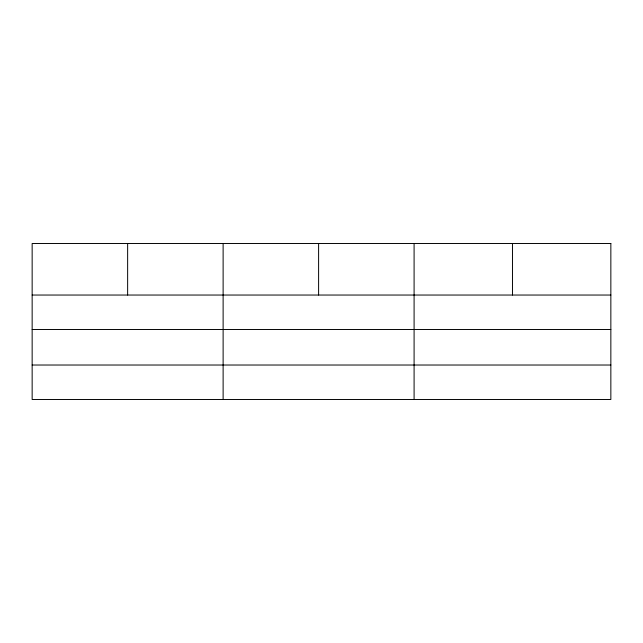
<?xml version="1.0" encoding="UTF-8"?>
<svg xmlns="http://www.w3.org/2000/svg" width="643" height="643" viewBox="0 0 643 643"><rect width="100%" height="100%" fill="white"/><g stroke="black" fill="none" stroke-linecap="round" stroke-linejoin="round"><path stroke-width="0.96" d="M32.15 295.041L610.85 295.041M32.15 329.513L610.85 329.513M32.15 365.023L610.85 365.023M512.471 243.512L512.471 295.041M414.092 243.512L414.092 399.488M318.606 243.512L318.606 295.041M223.121 243.512L223.121 399.488M127.636 243.512L127.636 295.041M610.85 243.512L32.15 243.512L32.15 399.488L610.85 399.488L610.85 243.512"/></g></svg>
